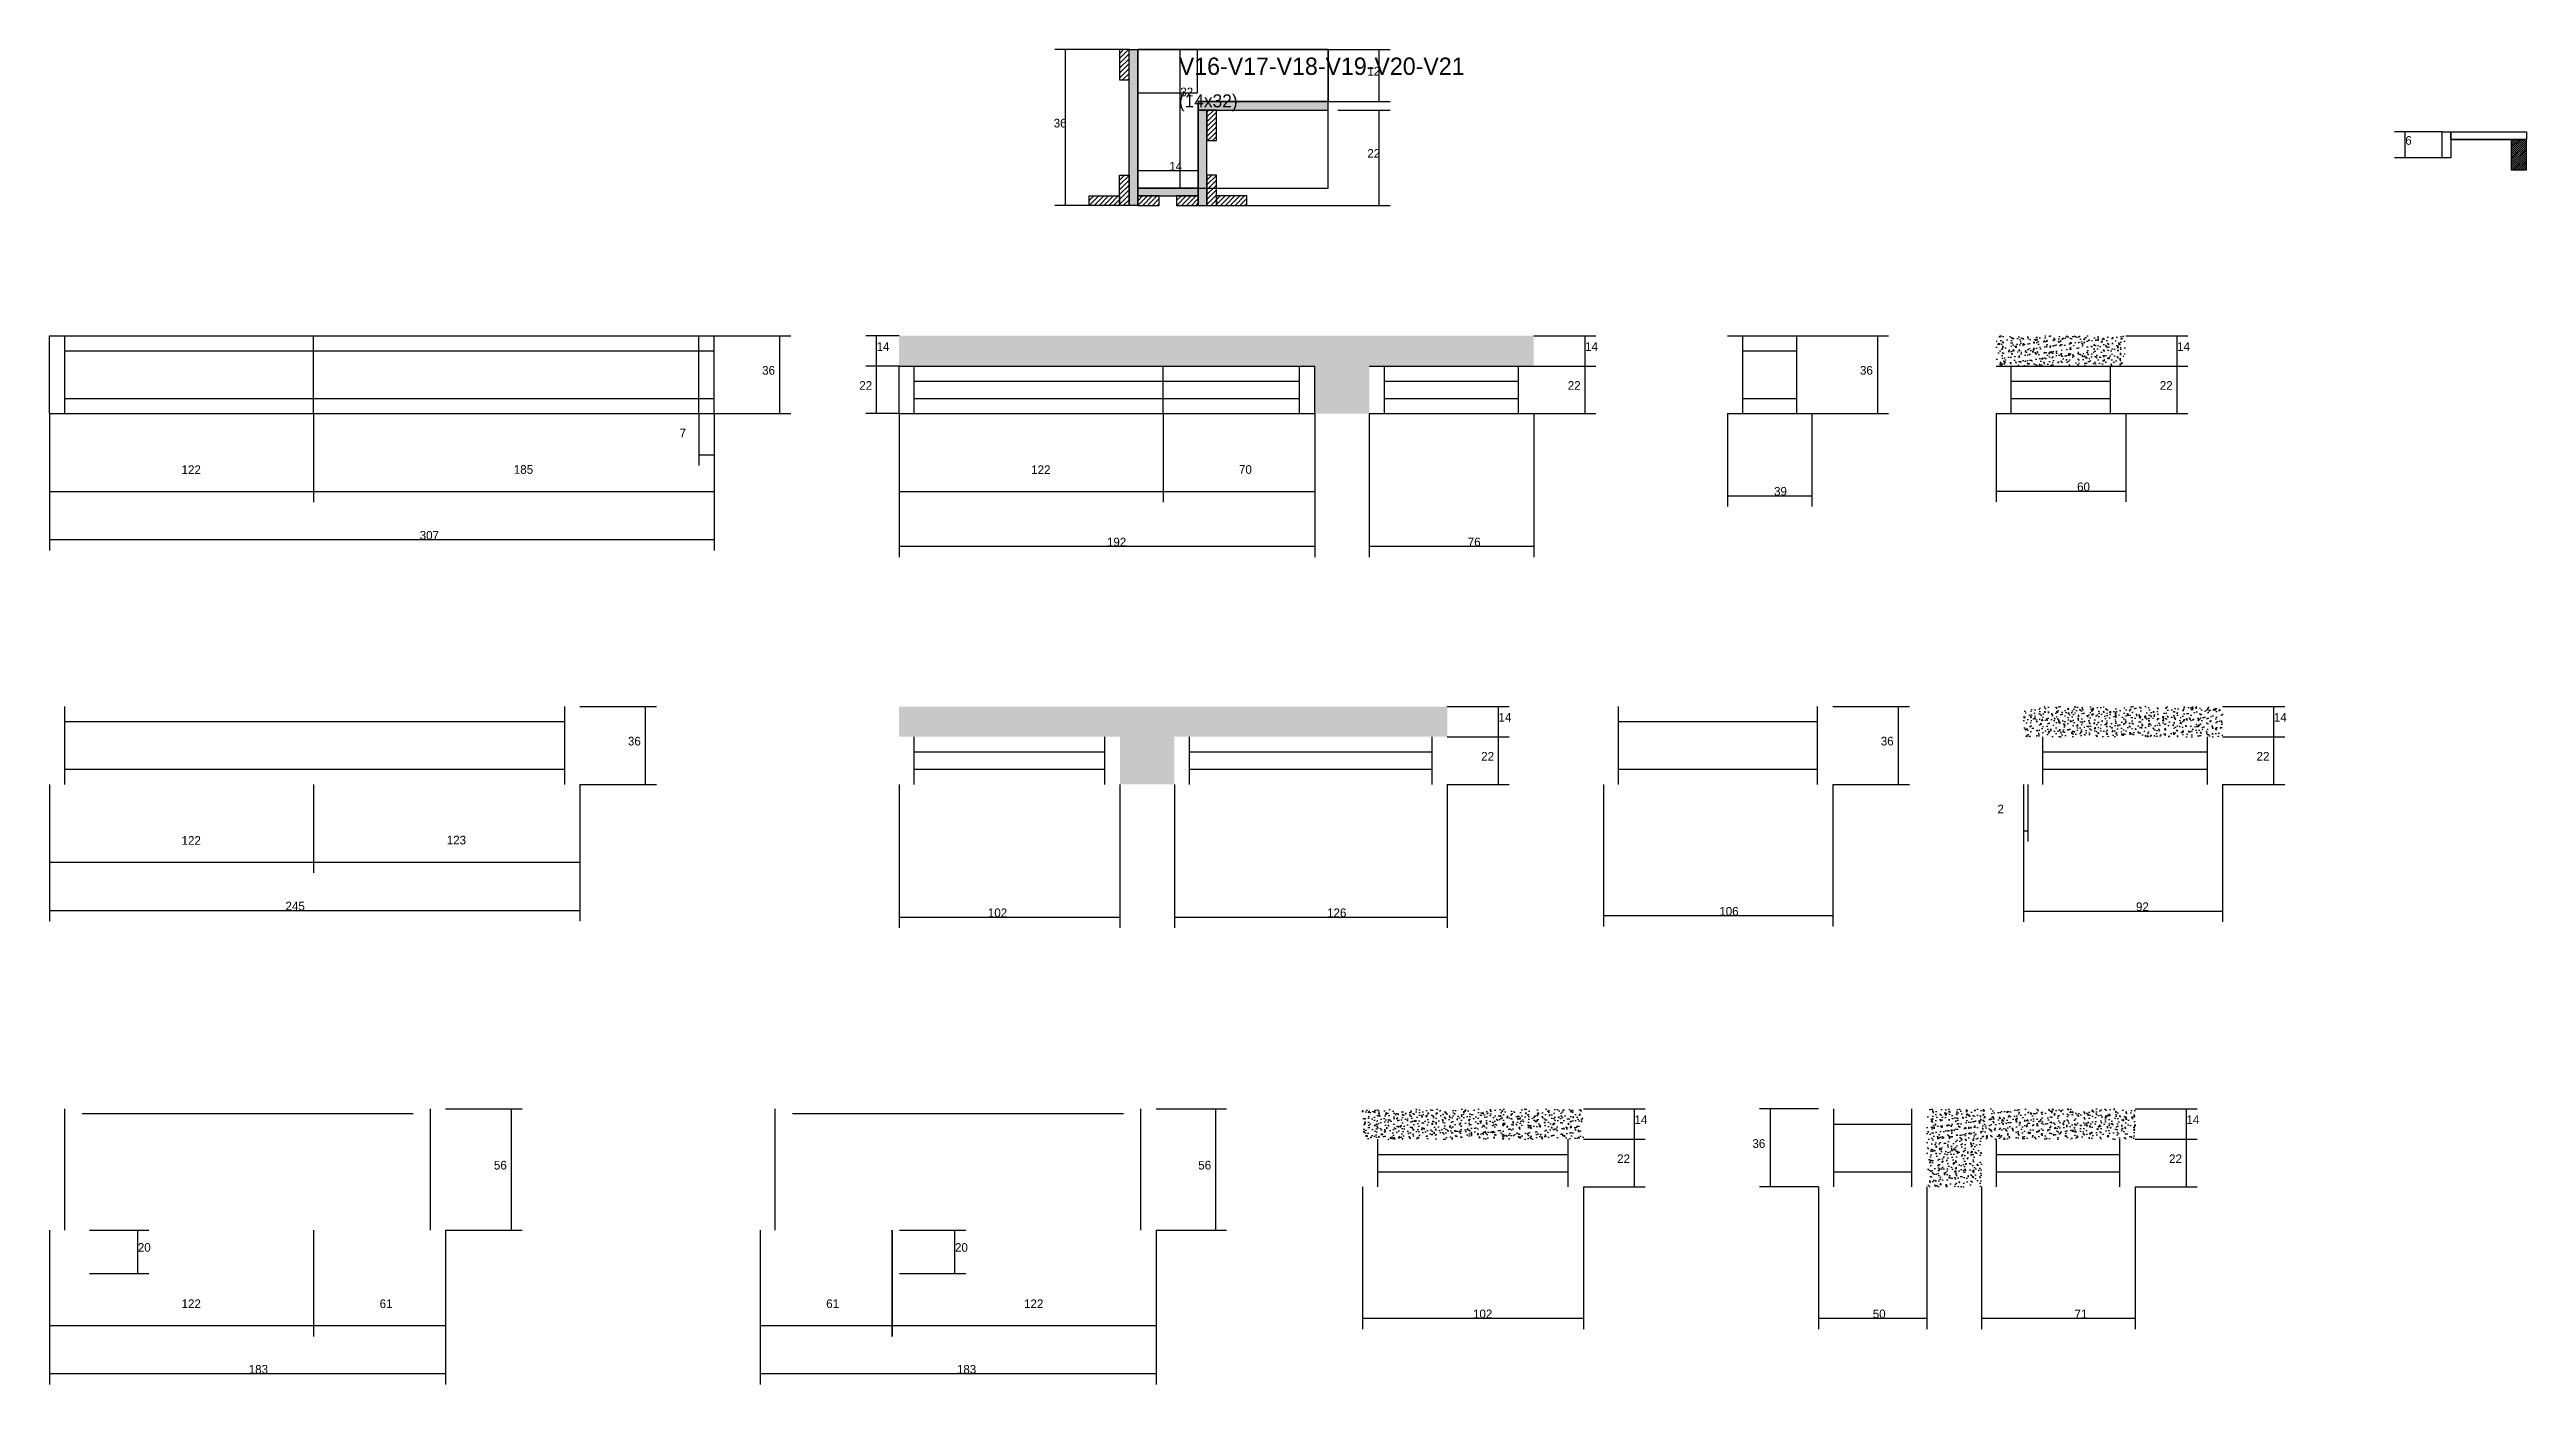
# Model space of a CAD drawing. Header units: metres. Extents: x 130778 to 131922, y 32173 to 32790.
import ezdxf

# ---------------------------------------------------------------- set-up
doc = ezdxf.new("R2010")
doc.units = ezdxf.units.M
for name, color, linetype in [('CONCRETO', 251, 'Continuous'), ('COTA', 241, 'Continuous'), ('Hachura', 253, 'Continuous'), ('Madeira', 126, 'Continuous'), ('Painéis', 200, 'Continuous'), ('SARR_2.2x7', 40, 'Continuous'), ('Texto Seção', 7, 'Continuous')]:
    doc.layers.add(name, color=color, linetype=linetype)

msp = doc.modelspace()

# ---------------------------------------------------------------- hatches: boundary and pattern name
at = {"layer": 'COTA'}
h = msp.add_hatch(dxfattribs=at)
h.set_pattern_fill('AR-CONC', scale=0.03)
h.paths.add_polyline_path([(131362.4, 32643.7), (131362.4, 32621.7), (131387.6, 32621.7), (131387.6, 32643.7), (131463.6, 32643.7), (131463.6, 32657.7), (131170.4, 32657.7), (131170.4, 32643.7)])
h = msp.add_hatch(dxfattribs=at)
h.set_pattern_fill('AR-CONC', scale=0.03)
h.paths.add_polyline_path([(131737.1, 32643.7), (131737.1, 32657.7), (131677.2, 32657.7), (131677.2, 32643.7)])
h = msp.add_hatch(dxfattribs=at)
h.set_pattern_fill('AR-CONC', scale=0.03)
h.paths.add_polyline_path([(131272.4, 32472.4), (131272.4, 32450.4), (131297.6, 32450.4), (131297.6, 32472.4), (131423.6, 32472.4), (131423.6, 32486.4), (131170.4, 32486.4), (131170.4, 32472.4)])
h = msp.add_hatch(dxfattribs=at)
h.set_pattern_fill('AR-CONC', scale=0.03)
h.paths.add_polyline_path([(131781.8, 32472.4), (131781.8, 32486.4), (131689.8, 32486.4), (131689.8, 32472.4)])
h = msp.add_hatch(dxfattribs=at)
h.set_pattern_fill('AR-CONC', scale=0.03)
h.paths.add_polyline_path([(131486.5, 32286.5), (131486.5, 32300.5), (131384.5, 32300.5), (131384.5, 32286.5)])
h = msp.add_hatch(dxfattribs=at)
h.set_pattern_fill('AR-CONC', scale=0.03)
h.paths.add_polyline_path([(131645.2, 32264.5), (131670.4, 32264.5), (131670.4, 32286.5), (131741.4, 32286.5), (131741.4, 32300.5), (131645.2, 32300.5)])
at = {"layer": 'Hachura'}
h = msp.add_hatch(dxfattribs=at)
h.set_pattern_fill('ANSI31', scale=0.5)
h.paths.add_polyline_path([(131276.6, 32789.9), (131272.2, 32789.9), (131272.2, 32789.9), (131272.2, 32775.9), (131272.2, 32775.9), (131276.6, 32775.9), (131276.6, 32775.9), (131276.6, 32789.9)])
h = msp.add_hatch(color=8, dxfattribs=at)
h.dxf.hatch_style = 1
h.paths.add_polyline_path([(131276.6, 32789.9), (131280.6, 32789.9), (131280.6, 32789.9), (131280.6, 32717.9), (131280.6, 32717.9), (131276.6, 32717.9), (131276.6, 32717.9), (131276.6, 32789.9)])
h = msp.add_hatch(color=8, dxfattribs=at)
h.dxf.hatch_style = 1
h.paths.add_polyline_path([(131368.6, 32761.9), (131368.6, 32765.9), (131368.6, 32765.9), (131308.6, 32765.9), (131308.6, 32765.9), (131308.6, 32761.9), (131308.6, 32761.9), (131368.6, 32761.9)])
h = msp.add_hatch(color=8, dxfattribs=at)
h.dxf.hatch_style = 1
h.paths.add_polyline_path([(131312.6, 32761.9), (131308.6, 32761.9), (131308.6, 32761.9), (131308.6, 32717.9), (131308.6, 32717.9), (131312.6, 32717.9), (131312.6, 32717.9), (131312.6, 32761.9)])
h = msp.add_hatch(dxfattribs=at)
h.set_pattern_fill('ANSI31', scale=0.5)
h.paths.add_polyline_path([(131317, 32761.9), (131312.6, 32761.9), (131312.6, 32761.9), (131312.6, 32747.9), (131312.6, 32747.9), (131317, 32747.9), (131317, 32747.9), (131317, 32761.9)])
h = msp.add_hatch(dxfattribs=at)
h.set_pattern_fill('ANSI31', scale=0.5)
h.paths.add_polyline_path([(131276.6, 32717.9), (131272.2, 32717.9), (131272.2, 32717.9), (131272.2, 32731.9), (131272.2, 32731.9), (131276.6, 32731.9), (131276.6, 32731.9), (131276.6, 32717.9)])
h = msp.add_hatch(dxfattribs=at)
h.set_pattern_fill('ANSI31', scale=0.5)
h.paths.add_polyline_path([(131317, 32731.9), (131312.6, 32731.9), (131312.6, 32731.9), (131312.6, 32717.9), (131312.6, 32717.9), (131317, 32717.9), (131317, 32717.9), (131317, 32731.9)])
h = msp.add_hatch(dxfattribs=at)
h.set_pattern_fill('ANSI31', scale=0.5)
h.paths.add_polyline_path([(131258.2, 32717.9), (131258.2, 32722.3), (131258.2, 32722.3), (131272.2, 32722.3), (131272.2, 32722.3), (131272.2, 32717.9), (131272.2, 32717.9), (131258.2, 32717.9)])
h = msp.add_hatch(color=8, dxfattribs=at)
h.dxf.hatch_style = 1
h.paths.add_polyline_path([(131308.6, 32722.3), (131308.6, 32725.9), (131308.6, 32725.9), (131280.6, 32725.9), (131280.6, 32725.9), (131280.6, 32722.3), (131280.6, 32722.3), (131308.6, 32722.3)])
h = msp.add_hatch(dxfattribs=at)
h.set_pattern_fill('ANSI31', scale=0.5)
h.paths.add_polyline_path([(131290.6, 32717.9), (131290.6, 32722.3), (131290.6, 32722.3), (131280.6, 32722.3), (131280.6, 32722.3), (131280.6, 32717.9), (131280.6, 32717.9), (131290.6, 32717.9)])
h = msp.add_hatch(dxfattribs=at)
h.set_pattern_fill('ANSI31', scale=0.5)
h.paths.add_polyline_path([(131308.6, 32717.9), (131308.6, 32722.3), (131308.6, 32722.3), (131298.6, 32722.3), (131298.6, 32722.3), (131298.6, 32717.9), (131298.6, 32717.9), (131308.6, 32717.9)])
h = msp.add_hatch(dxfattribs=at)
h.set_pattern_fill('ANSI31', scale=0.5)
h.paths.add_polyline_path([(131331, 32717.9), (131331, 32722.3), (131331, 32722.3), (131317, 32722.3), (131317, 32722.3), (131317, 32717.9), (131317, 32717.9), (131331, 32717.9)])
at = {"layer": 'Madeira'}
h = msp.add_hatch(dxfattribs=at)
h.set_pattern_fill('ANSI31', scale=0.2)
h.paths.add_polyline_path([(131922.2, 32748.3), (131915.2, 32748.3), (131915.2, 32734.3), (131922.2, 32734.3)])

# ---------------------------------------------------------------- linework, layer by layer
at = {"layer": 'CONCRETO'}
for points in [[(131280.6, 32769.9), (131280.6, 32789.9), (131308.3, 32789.9)], [(131308.3, 32789.9), (131368.6, 32789.9), (131368.6, 32765.9), (131308.6, 32765.9), (131308.6, 32725.9), (131280.6, 32725.9), (131280.6, 32769.9), (131280.6, 32769.9)]]:
    msp.add_lwpolyline(points, dxfattribs=at)
for points in [[(131280.6, 32769.9), (131308.3, 32769.9), (131308.3, 32789.9), (131280.6, 32789.9)], [(131280.6, 32725.9), (131368.6, 32725.9), (131368.6, 32789.9), (131280.6, 32789.9)]]:
    msp.add_lwpolyline(points, close=True, dxfattribs=at)
at = {"layer": 'COTA'}
for p, q in [((131272.2, 32789.9), (131242.3, 32789.9)), ((131247.3, 32717.9), (131247.3, 32789.9)), ((131280.3, 32789.9), (131305.3, 32789.9)), ((131300.3, 32725.9), (131300.3, 32789.9)), ((131368.6, 32789.9), (131397.2, 32789.9)), ((131392.2, 32765.9), (131392.2, 32789.9)), ((131368.6, 32765.9), (131397.2, 32765.9)), ((131373, 32761.9), (131397.2, 32761.9)), ((131392.2, 32717.9), (131392.2, 32761.9)), ((131883.2, 32751.9), (131861.2, 32751.9)), ((131866.2, 32739.9), (131866.2, 32751.9)), ((131280.6, 32725.9), (131280.6, 32739)), ((131308.6, 32725.9), (131308.6, 32739)), ((131883.2, 32739.9), (131861.2, 32739.9)), ((131280.6, 32734), (131308.6, 32734)), ((131258.2, 32717.9), (131242.3, 32717.9)), ((131280.3, 32725.9), (131305.3, 32725.9)), ((131331, 32717.9), (131397.2, 32717.9)), ((131084.9, 32657.7), (131120.3, 32657.7)), ((131115.3, 32621.7), (131115.3, 32657.7)), ((131170.4, 32657.7), (131155, 32657.7)), ((131160, 32643.7), (131160, 32657.7)), ((131463.6, 32657.7), (131492.3, 32657.7)), ((131487.3, 32643.7), (131487.3, 32657.7)), ((131592.1, 32657.7), (131627.5, 32657.7)), ((131622.5, 32621.7), (131622.5, 32657.7)), ((131737.1, 32657.7), (131765.8, 32657.7)), ((131760.8, 32643.7), (131760.8, 32657.7)), ((131170.4, 32643.7), (131155, 32643.7)), ((131170.4, 32643.7), (131155, 32643.7)), ((131160, 32621.7), (131160, 32643.7)), ((131463.6, 32643.7), (131492.3, 32643.7)), ((131463.6, 32643.7), (131492.3, 32643.7)), ((131487.3, 32621.7), (131487.3, 32643.7)), ((131737.1, 32643.7), (131765.8, 32643.7)), ((131737.1, 32643.7), (131765.8, 32643.7)), ((131760.8, 32621.7), (131760.8, 32643.7)), ((130777.9, 32621.7), (130777.9, 32580.8)), ((130777.9, 32621.7), (130777.9, 32558.5)), ((130899.9, 32621.7), (130899.9, 32580.8)), ((130899.9, 32621.7), (130899.9, 32580.8)), ((131077.9, 32621.7), (131077.9, 32597.7)), ((131084.9, 32621.7), (131084.9, 32580.8)), ((131084.9, 32621.7), (131084.9, 32558.5)), ((131084.9, 32621.7), (131120.3, 32621.7)), ((131084.9, 32621.7), (131084.9, 32597.7)), ((131170.4, 32621.7), (131155, 32621.7)), ((131170.4, 32621.7), (131170.4, 32555.4)), ((131170.4, 32621.7), (131170.4, 32580.8)), ((131292.4, 32621.7), (131292.4, 32580.8)), ((131292.4, 32621.7), (131292.4, 32580.8)), ((131362.4, 32621.7), (131362.4, 32555.4)), ((131362.4, 32621.7), (131362.4, 32580.8)), ((131387.6, 32621.7), (131387.6, 32555.4)), ((131463.6, 32621.7), (131463.6, 32555.4)), ((131463.6, 32621.7), (131492.3, 32621.7)), ((131553.1, 32621.7), (131553.1, 32578.8)), ((131592.1, 32621.7), (131592.1, 32578.8)), ((131592.1, 32621.7), (131627.5, 32621.7)), ((131677.2, 32621.7), (131677.2, 32580.9)), ((131737.1, 32621.7), (131737.1, 32580.9)), ((131737.1, 32621.7), (131765.8, 32621.7)), ((131077.9, 32602.7), (131084.9, 32602.7)), ((130777.9, 32585.8), (130899.9, 32585.8)), ((130899.9, 32585.8), (131084.9, 32585.8)), ((131170.4, 32585.8), (131292.4, 32585.8)), ((131292.4, 32585.8), (131362.4, 32585.8)), ((131553.1, 32583.8), (131592.1, 32583.8)), ((131677.2, 32585.9), (131737.1, 32585.9)), ((130777.9, 32563.5), (131084.9, 32563.5)), ((131170.4, 32560.4), (131362.4, 32560.4)), ((131387.6, 32560.4), (131463.6, 32560.4)), ((131022.9, 32486.4), (131058.3, 32486.4)), ((131053.3, 32450.4), (131053.3, 32486.4)), ((131423.6, 32486.4), (131452.3, 32486.4)), ((131447.3, 32472.4), (131447.3, 32486.4)), ((131601.8, 32486.4), (131637.1, 32486.4)), ((131632.1, 32450.4), (131632.1, 32486.4)), ((131781.8, 32486.4), (131810.5, 32486.4)), ((131805.5, 32472.4), (131805.5, 32486.4)), ((131423.6, 32472.4), (131452.3, 32472.4)), ((131423.6, 32472.4), (131452.3, 32472.4)), ((131447.3, 32450.4), (131447.3, 32472.4)), ((131781.8, 32472.4), (131810.5, 32472.4)), ((131781.8, 32472.4), (131810.5, 32472.4)), ((131805.5, 32450.4), (131805.5, 32472.4)), ((130777.9, 32450.4), (130777.9, 32409.5)), ((130777.9, 32450.4), (130777.9, 32387.2)), ((130899.9, 32450.4), (130899.9, 32409.5)), ((130899.9, 32450.4), (130899.9, 32409.5)), ((131022.9, 32450.4), (131022.9, 32409.5)), ((131022.9, 32450.4), (131022.9, 32387.2)), ((131022.9, 32450.4), (131058.3, 32450.4)), ((131170.4, 32450.4), (131170.4, 32384.1)), ((131272.4, 32450.4), (131272.4, 32384.1)), ((131297.6, 32450.4), (131297.6, 32384.1)), ((131423.6, 32450.4), (131423.6, 32384.1)), ((131423.6, 32450.4), (131452.3, 32450.4)), ((131495.8, 32450.4), (131495.8, 32384.8)), ((131601.7, 32450.4), (131601.7, 32384.8)), ((131601.7, 32450.4), (131637.1, 32450.4)), ((131689.8, 32450.4), (131689.8, 32386.9)), ((131689.8, 32450.4), (131689.8, 32424)), ((131691.8, 32450.4), (131691.8, 32424)), ((131781.8, 32450.4), (131781.8, 32386.9)), ((131781.8, 32450.4), (131810.5, 32450.4)), ((131689.8, 32429), (131691.8, 32429)), ((130777.9, 32414.5), (130899.9, 32414.5)), ((130899.9, 32414.5), (131022.9, 32414.5)), ((130777.9, 32392.2), (131022.9, 32392.2)), ((131170.4, 32389.1), (131272.4, 32389.1)), ((131297.6, 32389.1), (131423.6, 32389.1)), ((131495.8, 32389.8), (131601.7, 32389.8)), ((131689.8, 32391.9), (131781.8, 32391.9)), ((130960.9, 32300.5), (130996.3, 32300.5)), ((130991.3, 32244.5), (130991.3, 32300.5)), ((131289.1, 32300.5), (131321.7, 32300.5)), ((131316.7, 32244.5), (131316.7, 32300.5)), ((131486.5, 32300.5), (131515.1, 32300.5)), ((131510.1, 32286.5), (131510.1, 32300.5)), ((131595.2, 32300.5), (131567.9, 32300.5)), ((131572.9, 32264.5), (131572.9, 32300.5)), ((131741.4, 32300.5), (131770.1, 32300.5)), ((131765.1, 32286.5), (131765.1, 32300.5)), ((131486.5, 32286.5), (131515.1, 32286.5)), ((131486.5, 32286.5), (131515.1, 32286.5)), ((131510.1, 32264.5), (131510.1, 32286.5)), ((131741.4, 32286.5), (131770.1, 32286.5)), ((131741.4, 32286.5), (131770.1, 32286.5)), ((131765.1, 32264.5), (131765.1, 32286.5)), ((131384.5, 32264.5), (131384.5, 32198.8)), ((131486.5, 32264.5), (131486.5, 32198.8)), ((131486.5, 32264.5), (131515.1, 32264.5)), ((131595.2, 32264.5), (131567.9, 32264.5)), ((131595.2, 32264.5), (131595.2, 32198.8)), ((131645.2, 32264.5), (131645.2, 32198.8)), ((131670.4, 32264.5), (131670.4, 32198.8)), ((131741.4, 32264.5), (131741.4, 32198.8)), ((131741.4, 32264.5), (131770.1, 32264.5)), ((130777.9, 32244.5), (130777.9, 32195.4)), ((130777.9, 32244.5), (130777.9, 32173.2)), ((130796.4, 32244.5), (130823.7, 32244.5)), ((130818.7, 32224.5), (130818.7, 32244.5)), ((130899.9, 32244.5), (130899.9, 32195.4)), ((130899.9, 32244.5), (130899.9, 32195.4)), ((130960.9, 32244.5), (130960.9, 32195.4)), ((130960.9, 32244.5), (130960.9, 32173.2)), ((130960.9, 32244.5), (130996.3, 32244.5)), ((131106.2, 32244.5), (131106.2, 32195.4)), ((131106.2, 32244.5), (131106.2, 32173.2)), ((131167.1, 32244.5), (131167.1, 32195.4)), ((131167.2, 32244.5), (131167.2, 32195.4)), ((131170.6, 32244.5), (131201.2, 32244.5)), ((131196.2, 32224.5), (131196.2, 32244.5)), ((131289.1, 32244.5), (131289.1, 32195.4)), ((131289.1, 32244.5), (131289.1, 32173.2)), ((131289.1, 32244.5), (131321.7, 32244.5)), ((130796.4, 32224.5), (130823.7, 32224.5)), ((131170.6, 32224.5), (131201.2, 32224.5)), ((131384.5, 32203.8), (131486.5, 32203.8)), ((131595.2, 32203.8), (131645.2, 32203.8)), ((131670.4, 32203.8), (131741.4, 32203.8)), ((130777.9, 32200.4), (130899.9, 32200.4)), ((130899.9, 32200.4), (130960.9, 32200.4)), ((131106.2, 32200.4), (131167.2, 32200.4)), ((131167.1, 32200.4), (131289.1, 32200.4)), ((130777.9, 32178.2), (130960.9, 32178.2)), ((131106.2, 32178.2), (131289.1, 32178.2))]:
    msp.add_line(p, q, dxfattribs=at)
at = {"layer": 'Madeira'}
for points in [[(131276.6, 32789.9), (131272.2, 32789.9), (131272.2, 32775.9), (131276.6, 32775.9)], [(131317, 32761.9), (131312.6, 32761.9), (131312.6, 32747.9), (131317, 32747.9)], [(131922.2, 32748.3), (131915.2, 32748.3), (131915.2, 32734.3), (131922.2, 32734.3)], [(131276.6, 32717.9), (131272.2, 32717.9), (131272.2, 32731.9), (131276.6, 32731.9)], [(131317, 32731.9), (131312.6, 32731.9), (131312.6, 32717.9), (131317, 32717.9)], [(131258.2, 32717.9), (131258.2, 32722.3), (131272.2, 32722.3), (131272.2, 32717.9)], [(131290.6, 32717.9), (131290.6, 32722.3), (131280.6, 32722.3), (131280.6, 32717.9)], [(131308.6, 32717.9), (131308.6, 32722.3), (131298.6, 32722.3), (131298.6, 32717.9)], [(131331, 32717.9), (131331, 32722.3), (131317, 32722.3), (131317, 32717.9)]]:
    msp.add_lwpolyline(points, close=True, dxfattribs=at)
at = {"layer": 'Painéis'}
for p, q in [((131280.6, 32717.9), (131280.6, 32789.9)), ((131308.6, 32765.9), (131368.6, 32765.9)), ((131308.6, 32761.9), (131308.6, 32765.9)), ((131308.6, 32717.9), (131308.6, 32761.9)), ((131887.2, 32751.9), (131922.2, 32751.9)), ((131887.2, 32748.3), (131922.2, 32748.3)), ((131280.6, 32725.9), (131308.6, 32725.9)), ((131280.6, 32722.3), (131280.6, 32725.9)), ((131308.6, 32722.3), (131308.6, 32725.9)), ((130777.9, 32657.7), (131084.9, 32657.7)), ((130777.9, 32621.7), (130777.9, 32657.7)), ((130899.9, 32621.7), (130899.9, 32657.7)), ((131084.9, 32621.7), (131084.9, 32657.7)), ((131553.1, 32657.7), (131592.1, 32657.7)), ((131170.4, 32643.7), (131362.4, 32643.7)), ((131170.4, 32621.7), (131170.4, 32643.7)), ((131292.4, 32621.7), (131292.4, 32643.7)), ((131362.4, 32621.7), (131362.4, 32643.7)), ((131387.6, 32643.7), (131463.6, 32643.7)), ((131677.2, 32643.7), (131737.1, 32643.7)), ((130777.9, 32621.7), (131084.9, 32621.7)), ((131170.4, 32621.7), (131362.4, 32621.7)), ((131387.6, 32621.7), (131463.6, 32621.7)), ((131553.1, 32621.7), (131592.1, 32621.7)), ((131677.2, 32621.7), (131737.1, 32621.7))]:
    msp.add_line(p, q, dxfattribs=at)
for points in [[(131276.6, 32789.9), (131280.6, 32789.9), (131280.6, 32717.9), (131276.6, 32717.9)], [(131368.6, 32761.9), (131368.6, 32765.9), (131308.6, 32765.9), (131308.6, 32761.9)], [(131312.6, 32761.9), (131308.6, 32761.9), (131308.6, 32717.9), (131312.6, 32717.9)], [(131887.2, 32739.9), (131883.2, 32739.9), (131883.2, 32751.9), (131887.2, 32751.9)], [(131308.6, 32722.3), (131308.6, 32725.9), (131280.6, 32725.9), (131280.6, 32722.3)]]:
    msp.add_lwpolyline(points, close=True, dxfattribs=at)
msp.add_lwpolyline([(131887.2, 32751.9), (131922.2, 32751.9), (131922.2, 32748.3), (131887.2, 32748.3), (131887.2, 32751.9)], dxfattribs=at)
at = {"layer": 'SARR_2.2x7'}
for p, q in [((130784.9, 32621.7), (130784.9, 32657.7)), ((130784.9, 32650.7), (130899.9, 32650.7)), ((130899.9, 32650.7), (131084.9, 32650.7)), ((131077.9, 32621.7), (131077.9, 32657.7)), ((131560.1, 32621.7), (131560.1, 32657.7)), ((131560.1, 32650.7), (131585.1, 32650.7)), ((131585.1, 32621.7), (131585.1, 32657.7)), ((131177.4, 32621.7), (131177.4, 32643.7)), ((131177.4, 32636.7), (131292.4, 32636.7)), ((131292.4, 32636.7), (131355.4, 32636.7)), ((131355.4, 32621.7), (131355.4, 32643.7)), ((131394.6, 32621.7), (131394.6, 32643.7)), ((131394.6, 32636.7), (131456.6, 32636.7)), ((131456.6, 32621.7), (131456.6, 32643.7)), ((131684.2, 32621.7), (131684.2, 32643.7)), ((131684.2, 32636.7), (131730.1, 32636.7)), ((131730.1, 32621.7), (131730.1, 32643.7)), ((130784.9, 32628.7), (130899.9, 32628.7)), ((130899.9, 32628.7), (131084.9, 32628.7)), ((131177.4, 32628.7), (131292.4, 32628.7)), ((131292.4, 32628.7), (131355.4, 32628.7)), ((131394.6, 32628.7), (131456.6, 32628.7)), ((131560.1, 32628.7), (131585.1, 32628.7)), ((131684.2, 32628.7), (131730.1, 32628.7)), ((130784.9, 32450.4), (130784.9, 32486.4)), ((130784.9, 32479.4), (130899.9, 32479.4)), ((130899.9, 32479.4), (131015.9, 32479.4)), ((131015.9, 32450.4), (131015.9, 32486.4)), ((131502.8, 32450.4), (131502.8, 32486.4)), ((131502.8, 32479.4), (131594.7, 32479.4)), ((131594.7, 32450.4), (131594.7, 32486.4)), ((131177.4, 32450.4), (131177.4, 32472.4)), ((131177.4, 32465.4), (131265.4, 32465.4)), ((131265.4, 32450.4), (131265.4, 32472.4)), ((131304.6, 32450.4), (131304.6, 32472.4)), ((131304.6, 32465.4), (131416.6, 32465.4)), ((131416.6, 32450.4), (131416.6, 32472.4)), ((131698.8, 32450.4), (131698.8, 32472.4)), ((131698.8, 32465.4), (131774.8, 32465.4)), ((131774.8, 32450.4), (131774.8, 32472.4)), ((130784.9, 32457.4), (130899.9, 32457.4)), ((130899.9, 32457.4), (131015.9, 32457.4)), ((131177.4, 32457.4), (131265.4, 32457.4)), ((131304.6, 32457.4), (131416.6, 32457.4)), ((131502.8, 32457.4), (131594.7, 32457.4)), ((131698.8, 32457.4), (131774.8, 32457.4)), ((130784.9, 32244.5), (130784.9, 32300.5)), ((130792.9, 32298.3), (130899.9, 32298.3)), ((130899.9, 32298.3), (130945.9, 32298.3)), ((130953.9, 32244.5), (130953.9, 32300.5)), ((131113.2, 32244.5), (131113.2, 32300.5)), ((131121.2, 32298.3), (131167.1, 32298.3)), ((131167.1, 32298.3), (131274.1, 32298.3)), ((131282.1, 32244.5), (131282.1, 32300.5)), ((131602.2, 32264.5), (131602.2, 32300.5)), ((131602.2, 32293.5), (131638.2, 32293.5)), ((131638.2, 32264.5), (131638.2, 32300.5)), ((131391.5, 32264.5), (131391.5, 32286.5)), ((131479.5, 32264.5), (131479.5, 32286.5)), ((131677.4, 32264.5), (131677.4, 32286.5)), ((131734.4, 32264.5), (131734.4, 32286.5)), ((131391.5, 32279.5), (131479.5, 32279.5)), ((131391.5, 32271.5), (131479.5, 32271.5)), ((131602.2, 32271.5), (131638.2, 32271.5)), ((131677.4, 32279.5), (131734.4, 32279.5)), ((131677.4, 32271.5), (131734.4, 32271.5))]:
    msp.add_line(p, q, dxfattribs=at)

# ---------------------------------------------------------------- texts
at = {"layer": 'COTA'}
for s, p in [('12', (131386.7, 32777.9)), ('32', (131300.3, 32768.3)), ('36', (131241.8, 32753.9)), ('6', (131866.2, 32745.9)), ('22', (131386.7, 32739.9)), ('14', (131295.2, 32734)), ('14', (131160, 32650.7)), ('14', (131487.3, 32650.7)), ('14', (131760.8, 32650.7)), ('36', (131107.1, 32639.7)), ('22', (131152, 32632.7)), ('22', (131479.3, 32632.7)), ('36', (131614.3, 32639.7)), ('22', (131752.8, 32632.7)), ('7', (131069, 32610.8)), ('122', (130838.9, 32593.8)), ('185', (130992.4, 32593.9)), ('122', (131231.4, 32593.8)), ('70', (131327.4, 32593.9)), ('60', (131714.6, 32585.9)), ('39', (131574.6, 32583.8)), ('307', (130948.9, 32563.5)), ('192', (131266.4, 32560.4)), ('76', (131433.1, 32560.4)), ('14', (131447.3, 32479.4)), ('14', (131805.5, 32479.4)), ('36', (131045.1, 32468.4)), ('22', (131439.3, 32461.4)), ('36', (131623.9, 32468.4)), ('22', (131797.5, 32461.4)), ('2', (131677.8, 32437)), ('122', (130838.9, 32422.5)), ('123', (130961.4, 32422.7)), ('245', (130886.9, 32392.2)), ('92', (131741.8, 32391.9)), ('102', (131211.4, 32389.1)), ('126', (131368.1, 32389.1)), ('106', (131549.3, 32389.8)), ('14', (131510.1, 32293.5)), ('14', (131765.1, 32293.5)), ('36', (131564.6, 32282.5)), ('56', (130983.2, 32272.5)), ('56', (131308.6, 32272.5)), ('22', (131502.1, 32275.5)), ('22', (131757.1, 32275.5)), ('20', (130818.7, 32234.5)), ('20', (131196.2, 32234.5)), ('122', (130838.9, 32208.5)), ('61', (130930.4, 32208.5)), ('61', (131136.7, 32208.5)), ('122', (131228.1, 32208.5)), ('102', (131435.5, 32203.8)), ('50', (131620.2, 32203.8)), ('71', (131713.4, 32203.8)), ('183', (130869.9, 32178.2)), ('183', (131197.1, 32178.2))]:
    msp.add_text(s, height=4, dxfattribs=at).set_placement(p)
at = {"layer": 'Texto Seção'}
for s, height, p in [('V16-V17-V18-V19-V20-V21', 8, (131299.6, 32778.2)), ('(14x32)', 6, (131299.6, 32763.2))]:
    msp.add_text(s, height=height, dxfattribs=at).set_placement(p)

doc.saveas('drawing.dxf')
